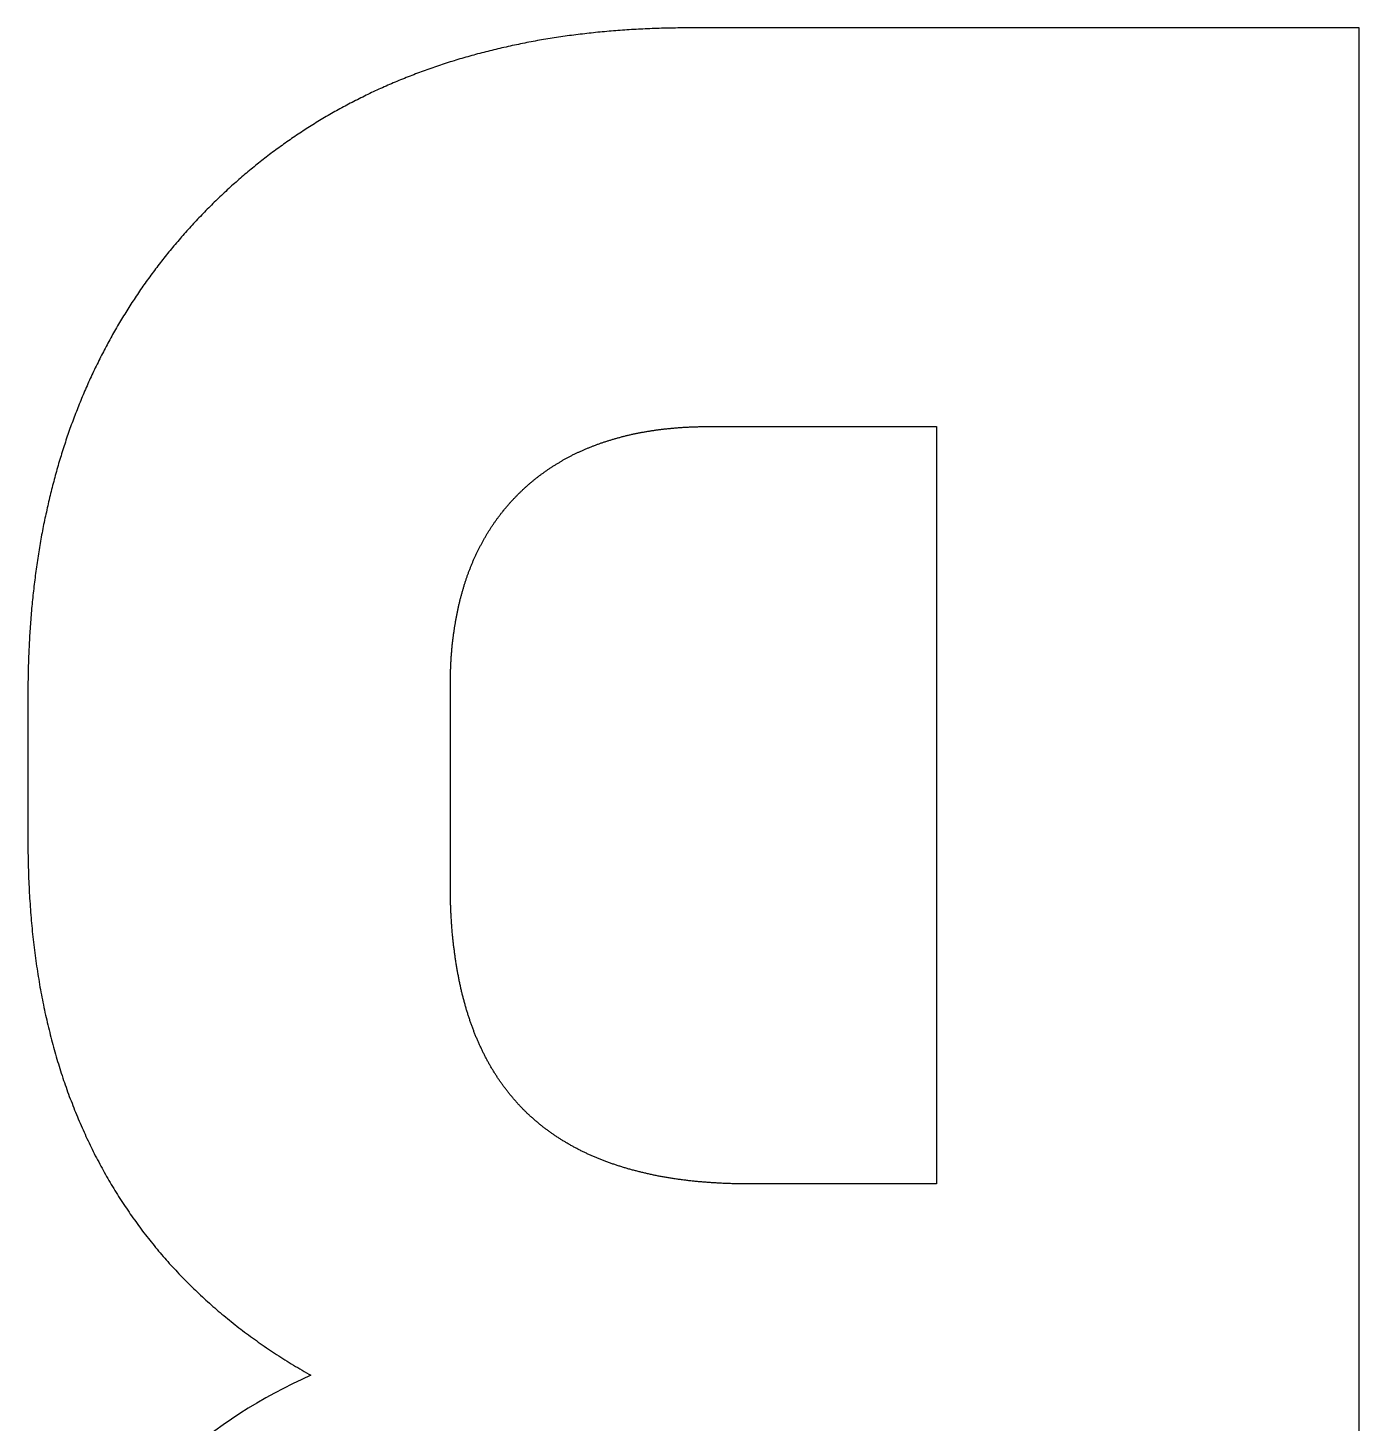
# Model space of a CAD drawing. Header units: millimetres. Extents: x -37 to 1379, y -2 to 984.
# Drawn here: x 207.77 to 219.7, y 429.94 to 442.44 of the extents above; entities that cross this region are included whole.
import ezdxf

# ---------------------------------------------------------------- set-up
doc = ezdxf.new("R2010")
doc.units = ezdxf.units.MM
doc.layers.get('0').update_dxf_attribs({"lineweight": 25, "true_color": 0xffffff})

msp = doc.modelspace()

# ---------------------------------------------------------------- linework, layer by layer
at = {"color": 5, "true_color": 0x0000ff, "flags": 128}
msp.add_lwpolyline([(219.703, 417.436), (219.703, 442.436), (213.703, 442.436), (213.682, 442.436), (213.661, 442.436), (213.64, 442.436), (213.619, 442.436), (213.598, 442.436), (213.577, 442.435), (213.556, 442.435), (213.535, 442.435), (213.514, 442.434), (213.493, 442.434), (213.472, 442.433), (213.451, 442.433), (213.431, 442.432), (213.41, 442.431), (213.389, 442.431), (213.368, 442.43), (213.348, 442.429), (213.327, 442.428), (213.307, 442.427), (213.286, 442.426), (213.266, 442.425), (213.245, 442.424), (213.225, 442.423), (213.204, 442.422), (213.184, 442.421), (213.163, 442.419), (213.143, 442.418), (213.123, 442.417), (213.103, 442.415), (213.082, 442.414), (213.062, 442.412), (213.042, 442.411), (213.022, 442.409), (213.002, 442.408), (212.982, 442.406), (212.962, 442.404), (212.942, 442.402), (212.922, 442.4), (212.902, 442.399), (212.882, 442.397), (212.862, 442.395), (212.843, 442.392), (212.823, 442.39), (212.803, 442.388), (212.783, 442.386), (212.764, 442.384), (212.744, 442.381), (212.724, 442.379), (212.705, 442.377), (212.685, 442.374), (212.666, 442.372), (212.646, 442.369), (212.627, 442.367), (212.608, 442.364), (212.588, 442.361), (212.569, 442.358), (212.55, 442.356), (212.53, 442.353), (212.511, 442.35), (212.492, 442.347), (212.473, 442.344), (212.454, 442.341), (212.434, 442.338), (212.415, 442.335), (212.396, 442.331), (212.377, 442.328), (212.358, 442.325), (212.34, 442.322), (212.321, 442.318), (212.302, 442.315), (212.283, 442.311), (212.264, 442.308), (212.245, 442.304), (212.227, 442.3), (212.208, 442.297), (212.189, 442.293), (212.171, 442.289), (212.152, 442.285), (212.134, 442.281), (212.115, 442.278), (212.097, 442.274), (212.078, 442.269), (212.06, 442.265), (212.041, 442.261), (212.023, 442.257), (212.005, 442.253), (211.986, 442.249), (211.968, 442.244), (211.95, 442.24), (211.932, 442.235), (211.914, 442.231), (211.895, 442.226), (211.877, 442.222), (211.859, 442.217), (211.841, 442.212), (211.823, 442.208), (211.805, 442.203), (211.787, 442.198), (211.77, 442.193), (211.752, 442.188), (211.734, 442.183), (211.716, 442.178), (211.698, 442.173), (211.681, 442.168), (211.663, 442.163), (211.645, 442.158), (211.628, 442.152), (211.61, 442.147), (211.593, 442.142), (211.575, 442.136), (211.558, 442.131), (211.54, 442.125), (211.523, 442.12), (211.506, 442.114), (211.488, 442.108), (211.471, 442.103), (211.454, 442.097), (211.436, 442.091), (211.419, 442.085), (211.402, 442.079), (211.385, 442.073), (211.368, 442.067), (211.351, 442.061), (211.334, 442.055), (211.317, 442.049), (211.3, 442.043), (211.283, 442.036), (211.266, 442.03), (211.249, 442.024), (211.232, 442.017), (211.215, 442.011), (211.199, 442.004), (211.182, 441.998), (211.165, 441.991), (211.149, 441.984), (211.132, 441.978), (211.115, 441.971), (211.099, 441.964), (211.082, 441.957), (211.066, 441.95), (211.049, 441.943), (211.033, 441.936), (211.016, 441.929), (211, 441.922), (210.984, 441.915), (210.968, 441.908), (210.951, 441.9), (210.935, 441.893), (210.919, 441.886), (210.903, 441.878), (210.887, 441.871), (210.87, 441.863), (210.854, 441.856), (210.838, 441.848), (210.822, 441.841), (210.806, 441.833), (210.791, 441.825), (210.775, 441.817), (210.759, 441.809), (210.743, 441.801), (210.727, 441.793), (210.711, 441.785), (210.696, 441.777), (210.68, 441.769), (210.664, 441.761), (210.649, 441.753), (210.633, 441.745), (210.618, 441.736), (210.602, 441.728), (210.587, 441.72), (210.571, 441.711), (210.556, 441.703), (210.54, 441.694), (210.525, 441.686), (210.51, 441.677), (210.495, 441.668), (210.479, 441.659), (210.464, 441.651), (210.449, 441.642), (210.434, 441.633), (210.419, 441.624), (210.404, 441.615), (210.389, 441.606), (210.374, 441.597), (210.359, 441.588), (210.344, 441.578), (210.329, 441.569), (210.314, 441.56), (210.299, 441.551), (210.284, 441.541), (210.269, 441.532), (210.255, 441.522), (210.24, 441.513), (210.225, 441.503), (210.211, 441.493), (210.196, 441.484), (210.182, 441.474), (210.167, 441.464), (210.153, 441.454), (210.138, 441.444), (210.124, 441.434), (210.109, 441.424), (210.095, 441.414), (210.081, 441.404), (210.066, 441.394), (210.052, 441.384), (210.038, 441.374), (210.024, 441.363), (210.009, 441.353), (209.995, 441.343), (209.981, 441.332), (209.967, 441.322), (209.953, 441.311), (209.939, 441.301), (209.925, 441.29), (209.911, 441.279), (209.897, 441.269), (209.883, 441.258), (209.87, 441.247), (209.856, 441.236), (209.842, 441.225), (209.828, 441.214), (209.815, 441.203), (209.801, 441.192), (209.787, 441.181), (209.774, 441.17), (209.76, 441.159), (209.747, 441.147), (209.733, 441.136), (209.72, 441.125), (209.706, 441.113), (209.693, 441.102), (209.68, 441.09), (209.666, 441.079), (209.653, 441.067), (209.64, 441.055), (209.627, 441.043), (209.613, 441.032), (209.6, 441.02), (209.587, 441.008), (209.574, 440.996), (209.561, 440.984), (209.548, 440.972), (209.535, 440.96), (209.522, 440.948), (209.509, 440.936), (209.496, 440.923), (209.483, 440.911), (209.471, 440.899), (209.458, 440.887), (209.445, 440.874), (209.432, 440.862), (209.42, 440.849), (209.407, 440.837), (209.395, 440.824), (209.382, 440.811), (209.369, 440.799), (209.357, 440.786), (209.345, 440.773), (209.332, 440.76), (209.32, 440.747), (209.307, 440.734), (209.295, 440.722), (209.283, 440.709), (209.271, 440.696), (209.259, 440.683), (209.247, 440.67), (209.235, 440.656), (209.223, 440.643), (209.211, 440.63), (209.199, 440.617), (209.187, 440.604), (209.176, 440.591), (209.164, 440.577), (209.152, 440.564), (209.141, 440.551), (209.129, 440.537), (209.118, 440.524), (209.106, 440.51), (209.095, 440.497), (209.083, 440.483), (209.072, 440.47), (209.061, 440.456), (209.05, 440.443), (209.038, 440.429), (209.027, 440.415), (209.016, 440.402), (209.005, 440.388), (208.994, 440.374), (208.983, 440.36), (208.973, 440.347), (208.962, 440.333), (208.951, 440.319), (208.94, 440.305), (208.93, 440.291), (208.919, 440.277), (208.908, 440.263), (208.898, 440.249), (208.887, 440.235), (208.877, 440.22), (208.867, 440.206), (208.856, 440.192), (208.846, 440.178), (208.836, 440.164), (208.826, 440.149), (208.815, 440.135), (208.805, 440.121), (208.795, 440.106), (208.785, 440.092), (208.775, 440.077), (208.766, 440.063), (208.756, 440.048), (208.746, 440.034), (208.736, 440.019), (208.727, 440.004), (208.717, 439.99), (208.707, 439.975), (208.698, 439.96), (208.688, 439.945), (208.679, 439.931), (208.669, 439.916), (208.66, 439.901), (208.651, 439.886), (208.642, 439.871), (208.632, 439.856), (208.623, 439.841), (208.614, 439.826), (208.605, 439.811), (208.596, 439.796), (208.587, 439.781), (208.578, 439.766), (208.569, 439.75), (208.561, 439.735), (208.552, 439.72), (208.543, 439.705), (208.534, 439.689), (208.526, 439.674), (208.517, 439.658), (208.509, 439.643), (208.5, 439.628), (208.492, 439.612), (208.484, 439.596), (208.475, 439.581), (208.467, 439.565), (208.459, 439.55), (208.451, 439.534), (208.442, 439.518), (208.434, 439.503), (208.426, 439.487), (208.418, 439.471), (208.41, 439.455), (208.403, 439.439), (208.395, 439.423), (208.387, 439.407), (208.379, 439.391), (208.372, 439.375), (208.364, 439.359), (208.356, 439.343), (208.349, 439.327), (208.341, 439.311), (208.334, 439.295), (208.327, 439.279), (208.319, 439.263), (208.312, 439.246), (208.305, 439.23), (208.298, 439.214), (208.29, 439.197), (208.283, 439.181), (208.276, 439.164), (208.269, 439.148), (208.262, 439.131), (208.255, 439.115), (208.249, 439.098), (208.242, 439.082), (208.235, 439.065), (208.228, 439.048), (208.222, 439.032), (208.215, 439.015), (208.209, 438.998), (208.202, 438.981), (208.196, 438.965), (208.189, 438.948), (208.183, 438.931), (208.177, 438.914), (208.17, 438.897), (208.164, 438.88), (208.158, 438.863), (208.152, 438.846), (208.146, 438.829), (208.14, 438.812), (208.134, 438.794), (208.128, 438.777), (208.122, 438.76), (208.116, 438.743), (208.111, 438.725), (208.105, 438.708), (208.099, 438.691), (208.094, 438.673), (208.088, 438.656), (208.082, 438.638), (208.077, 438.621), (208.072, 438.603), (208.066, 438.586), (208.061, 438.568), (208.056, 438.551), (208.05, 438.533), (208.045, 438.515), (208.04, 438.498), (208.035, 438.48), (208.03, 438.462), (208.025, 438.444), (208.02, 438.426), (208.015, 438.408), (208.01, 438.39), (208.006, 438.372), (208.001, 438.354), (207.996, 438.336), (207.991, 438.318), (207.987, 438.3), (207.982, 438.282), (207.978, 438.264), (207.973, 438.246), (207.969, 438.228), (207.965, 438.209), (207.96, 438.191), (207.956, 438.173), (207.952, 438.154), (207.948, 438.136), (207.944, 438.117), (207.94, 438.099), (207.936, 438.081), (207.932, 438.062), (207.928, 438.043), (207.924, 438.025), (207.92, 438.006), (207.916, 437.988), (207.913, 437.969), (207.909, 437.95), (207.905, 437.931), (207.902, 437.913), (207.898, 437.894), (207.895, 437.875), (207.892, 437.856), (207.888, 437.837), (207.885, 437.818), (207.882, 437.799), (207.878, 437.78), (207.875, 437.761), (207.872, 437.742), (207.869, 437.723), (207.866, 437.704), (207.863, 437.684), (207.86, 437.665), (207.857, 437.646), (207.854, 437.627), (207.852, 437.607), (207.849, 437.588), (207.846, 437.569), (207.844, 437.549), (207.841, 437.53), (207.839, 437.51), (207.836, 437.491), (207.834, 437.471), (207.831, 437.452), (207.829, 437.432), (207.827, 437.412), (207.824, 437.393), (207.822, 437.373), (207.82, 437.353), (207.818, 437.333), (207.816, 437.313), (207.814, 437.294), (207.812, 437.274), (207.81, 437.254), (207.808, 437.234), (207.807, 437.214), (207.805, 437.194), (207.803, 437.174), (207.802, 437.154), (207.8, 437.133), (207.798, 437.113), (207.797, 437.093), (207.795, 437.073), (207.794, 437.053), (207.793, 437.032), (207.791, 437.012), (207.79, 436.992), (207.789, 436.971), (207.788, 436.951), (207.787, 436.93), (207.786, 436.91), (207.785, 436.889), (207.784, 436.869), (207.783, 436.848), (207.782, 436.828), (207.781, 436.807), (207.78, 436.786), (207.78, 436.766), (207.779, 436.745), (207.778, 436.724), (207.778, 436.703), (207.777, 436.682), (207.777, 436.661), (207.776, 436.641), (207.776, 436.62), (207.776, 436.599), (207.775, 436.578), (207.775, 436.556), (207.775, 436.535), (207.775, 436.514), (207.775, 436.493), (207.775, 436.472), (207.775, 435.151), (207.775, 435.124), (207.775, 435.098), (207.775, 435.072), (207.775, 435.046), (207.776, 435.02), (207.776, 434.994), (207.777, 434.968), (207.777, 434.943), (207.778, 434.917), (207.779, 434.891), (207.779, 434.866), (207.78, 434.84), (207.781, 434.815), (207.782, 434.789), (207.784, 434.764), (207.785, 434.738), (207.786, 434.713), (207.787, 434.688), (207.789, 434.663), (207.79, 434.638), (207.792, 434.613), (207.794, 434.588), (207.795, 434.563), (207.797, 434.538), (207.799, 434.513), (207.801, 434.488), (207.803, 434.464), (207.805, 434.439), (207.807, 434.415), (207.81, 434.39), (207.812, 434.366), (207.814, 434.341), (207.817, 434.317), (207.82, 434.293), (207.822, 434.269), (207.825, 434.244), (207.828, 434.22), (207.831, 434.196), (207.834, 434.172), (207.837, 434.148), (207.84, 434.125), (207.843, 434.101), (207.846, 434.077), (207.85, 434.053), (207.853, 434.03), (207.857, 434.006), (207.86, 433.983), (207.864, 433.959), (207.868, 433.936), (207.872, 433.913), (207.875, 433.889), (207.879, 433.866), (207.883, 433.843), (207.888, 433.82), (207.892, 433.797), (207.896, 433.774), (207.901, 433.751), (207.905, 433.728), (207.909, 433.706), (207.914, 433.683), (207.919, 433.66), (207.924, 433.638), (207.928, 433.615), (207.933, 433.592), (207.938, 433.57), (207.943, 433.548), (207.948, 433.525), (207.954, 433.503), (207.959, 433.481), (207.964, 433.459), (207.97, 433.437), (207.975, 433.415), (207.981, 433.393), (207.987, 433.371), (207.992, 433.349), (207.998, 433.327), (208.004, 433.305), (208.01, 433.284), (208.016, 433.262), (208.022, 433.241), (208.029, 433.219), (208.035, 433.198), (208.041, 433.176), (208.048, 433.155), (208.054, 433.134), (208.061, 433.113), (208.068, 433.091), (208.074, 433.07), (208.081, 433.049), (208.088, 433.028), (208.095, 433.007), (208.102, 432.987), (208.109, 432.966), (208.117, 432.945), (208.124, 432.924), (208.131, 432.904), (208.139, 432.883), (208.146, 432.863), (208.154, 432.842), (208.162, 432.822), (208.17, 432.802), (208.177, 432.781), (208.185, 432.761), (208.193, 432.741), (208.201, 432.721), (208.21, 432.701), (208.218, 432.681), (208.226, 432.661), (208.235, 432.641), (208.243, 432.622), (208.252, 432.602), (208.26, 432.582), (208.269, 432.563), (208.278, 432.543), (208.287, 432.524), (208.295, 432.504), (208.304, 432.485), (208.314, 432.465), (208.323, 432.446), (208.332, 432.427), (208.341, 432.408), (208.351, 432.389), (208.36, 432.37), (208.37, 432.351), (208.379, 432.332), (208.389, 432.313), (208.399, 432.294), (208.409, 432.276), (208.419, 432.257), (208.429, 432.238), (208.439, 432.22), (208.449, 432.201), (208.459, 432.183), (208.47, 432.164), (208.48, 432.146), (208.49, 432.128), (208.501, 432.11), (208.512, 432.092), (208.522, 432.073), (208.533, 432.055), (208.544, 432.037), (208.555, 432.02), (208.566, 432.002), (208.577, 431.984), (208.588, 431.966), (208.6, 431.949), (208.611, 431.931), (208.622, 431.913), (208.634, 431.896), (208.645, 431.878), (208.657, 431.861), (208.669, 431.844), (208.681, 431.827), (208.692, 431.809), (208.704, 431.792), (208.716, 431.775), (208.729, 431.758), (208.741, 431.741), (208.753, 431.724), (208.765, 431.707), (208.778, 431.691), (208.79, 431.674), (208.803, 431.657), (208.815, 431.641), (208.828, 431.624), (208.841, 431.608), (208.854, 431.591), (208.867, 431.575), (208.88, 431.559), (208.893, 431.542), (208.906, 431.526), (208.919, 431.51), (208.933, 431.494), (208.946, 431.478), (208.96, 431.462), (208.973, 431.446), (208.987, 431.43), (209.001, 431.414), (209.015, 431.399), (209.028, 431.383), (209.042, 431.367), (209.056, 431.352), (209.071, 431.336), (209.085, 431.321), (209.099, 431.306), (209.113, 431.29), (209.128, 431.275), (209.142, 431.26), (209.157, 431.245), (209.172, 431.23), (209.186, 431.215), (209.201, 431.2), (209.216, 431.185), (209.231, 431.17), (209.246, 431.155), (209.261, 431.14), (209.276, 431.126), (209.292, 431.111), (209.307, 431.097), (209.322, 431.082), (209.338, 431.068), (209.354, 431.053), (209.369, 431.039), (209.385, 431.025), (209.401, 431.011), (209.417, 430.996), (209.433, 430.982), (209.449, 430.968), (209.465, 430.954), (209.481, 430.94), (209.497, 430.927), (209.514, 430.913), (209.53, 430.899), (209.547, 430.885), (209.563, 430.872), (209.58, 430.858), (209.597, 430.845), (209.614, 430.831), (209.631, 430.818), (209.647, 430.805), (209.665, 430.791), (209.682, 430.778), (209.699, 430.765), (209.716, 430.752), (209.734, 430.739), (209.751, 430.726), (209.769, 430.713), (209.786, 430.7), (209.804, 430.688), (209.822, 430.675), (209.839, 430.662), (209.857, 430.65), (209.875, 430.637), (209.893, 430.625), (209.912, 430.612), (209.93, 430.6), (209.948, 430.587), (209.966, 430.575), (209.985, 430.563), (210.003, 430.551), (210.022, 430.539), (210.041, 430.527), (210.06, 430.515), (210.078, 430.503), (210.097, 430.491), (210.116, 430.479), (210.135, 430.468), (210.155, 430.456), (210.174, 430.444), (210.193, 430.433), (210.212, 430.421), (210.232, 430.41), (210.251, 430.399), (210.271, 430.387), (210.291, 430.376), (210.311, 430.365, 0.156907), (208.186, 428.472, 0.134483)], format="xyb", dxfattribs=at)
msp.add_lwpolyline([(215.918, 438.865), (215.918, 432.079), (214.239, 432.079), (214.229, 432.079), (214.218, 432.079), (214.207, 432.079), (214.197, 432.079), (214.186, 432.079), (214.176, 432.079), (214.165, 432.08), (214.155, 432.08), (214.145, 432.08), (214.134, 432.08), (214.124, 432.08), (214.113, 432.081), (214.103, 432.081), (214.093, 432.081), (214.082, 432.081), (214.072, 432.082), (214.062, 432.082), (214.052, 432.082), (214.041, 432.083), (214.031, 432.083), (214.021, 432.084), (214.011, 432.084), (214.001, 432.084), (213.991, 432.085), (213.981, 432.085), (213.971, 432.086), (213.961, 432.086), (213.951, 432.087), (213.941, 432.088), (213.931, 432.088), (213.921, 432.089), (213.911, 432.089), (213.901, 432.09), (213.891, 432.091), (213.881, 432.091), (213.871, 432.092), (213.861, 432.093), (213.852, 432.094), (213.842, 432.094), (213.832, 432.095), (213.822, 432.096), (213.813, 432.097), (213.803, 432.098), (213.793, 432.099), (213.783, 432.099), (213.774, 432.1), (213.764, 432.101), (213.755, 432.102), (213.745, 432.103), (213.736, 432.104), (213.726, 432.105), (213.716, 432.106), (213.707, 432.107), (213.698, 432.108), (213.688, 432.11), (213.679, 432.111), (213.669, 432.112), (213.66, 432.113), (213.651, 432.114), (213.641, 432.115), (213.632, 432.117), (213.623, 432.118), (213.613, 432.119), (213.604, 432.12), (213.595, 432.122), (213.586, 432.123), (213.576, 432.124), (213.567, 432.126), (213.558, 432.127), (213.549, 432.128), (213.54, 432.13), (213.531, 432.131), (213.522, 432.133), (213.513, 432.134), (213.504, 432.136), (213.495, 432.137), (213.486, 432.139), (213.477, 432.14), (213.468, 432.142), (213.459, 432.144), (213.45, 432.145), (213.441, 432.147), (213.432, 432.149), (213.423, 432.15), (213.415, 432.152), (213.406, 432.154), (213.397, 432.155), (213.388, 432.157), (213.38, 432.159), (213.371, 432.161), (213.362, 432.163), (213.354, 432.164), (213.345, 432.166), (213.336, 432.168), (213.328, 432.17), (213.319, 432.172), (213.311, 432.174), (213.302, 432.176), (213.294, 432.178), (213.285, 432.18), (213.277, 432.182), (213.268, 432.184), (213.26, 432.186), (213.251, 432.188), (213.243, 432.19), (213.235, 432.192), (213.226, 432.195), (213.218, 432.197), (213.21, 432.199), (213.201, 432.201), (213.193, 432.203), (213.185, 432.206), (213.177, 432.208), (213.168, 432.21), (213.16, 432.212), (213.152, 432.215), (213.144, 432.217), (213.136, 432.219), (213.128, 432.222), (213.12, 432.224), (213.112, 432.227), (213.104, 432.229), (213.096, 432.232), (213.088, 432.234), (213.08, 432.237), (213.072, 432.239), (213.064, 432.242), (213.056, 432.244), (213.048, 432.247), (213.04, 432.249), (213.033, 432.252), (213.025, 432.255), (213.017, 432.257), (213.009, 432.26), (213.001, 432.263), (212.994, 432.266), (212.986, 432.268), (212.978, 432.271), (212.971, 432.274), (212.963, 432.277), (212.955, 432.28), (212.948, 432.282), (212.94, 432.285), (212.933, 432.288), (212.925, 432.291), (212.918, 432.294), (212.91, 432.297), (212.903, 432.3), (212.895, 432.303), (212.888, 432.306), (212.88, 432.309), (212.873, 432.312), (212.866, 432.315), (212.858, 432.318), (212.851, 432.321), (212.844, 432.324), (212.836, 432.328), (212.829, 432.331), (212.822, 432.334), (212.815, 432.337), (212.808, 432.34), (212.8, 432.344), (212.793, 432.347), (212.786, 432.35), (212.779, 432.354), (212.772, 432.357), (212.765, 432.36), (212.758, 432.364), (212.751, 432.367), (212.744, 432.37), (212.737, 432.374), (212.73, 432.377), (212.723, 432.381), (212.716, 432.384), (212.709, 432.388), (212.702, 432.391), (212.695, 432.395), (212.689, 432.399), (212.682, 432.402), (212.675, 432.406), (212.668, 432.409), (212.661, 432.413), (212.655, 432.417), (212.648, 432.42), (212.641, 432.424), (212.635, 432.428), (212.628, 432.432), (212.621, 432.435), (212.615, 432.439), (212.608, 432.443), (212.602, 432.447), (212.595, 432.451), (212.589, 432.455), (212.582, 432.459), (212.576, 432.462), (212.569, 432.466), (212.563, 432.47), (212.556, 432.474), (212.55, 432.478), (212.544, 432.482), (212.537, 432.486), (212.531, 432.49), (212.525, 432.495), (212.518, 432.499), (212.512, 432.503), (212.506, 432.507), (212.5, 432.511), (212.493, 432.515), (212.487, 432.519), (212.481, 432.524), (212.475, 432.528), (212.469, 432.532), (212.463, 432.536), (212.457, 432.541), (212.451, 432.545), (212.445, 432.549), (212.439, 432.554), (212.433, 432.558), (212.427, 432.563), (212.421, 432.567), (212.415, 432.571), (212.409, 432.576), (212.403, 432.58), (212.397, 432.585), (212.391, 432.589), (212.386, 432.594), (212.38, 432.599), (212.374, 432.603), (212.368, 432.608), (212.363, 432.612), (212.357, 432.617), (212.351, 432.622), (212.346, 432.626), (212.34, 432.631), (212.334, 432.636), (212.329, 432.641), (212.323, 432.645), (212.318, 432.65), (212.312, 432.655), (212.307, 432.66), (212.301, 432.665), (212.296, 432.67), (212.29, 432.674), (212.285, 432.679), (212.279, 432.684), (212.274, 432.689), (212.269, 432.694), (212.263, 432.699), (212.258, 432.704), (212.253, 432.709), (212.247, 432.714), (212.242, 432.719), (212.237, 432.724), (212.232, 432.73), (212.226, 432.735), (212.221, 432.74), (212.216, 432.745), (212.211, 432.75), (212.206, 432.755), (212.201, 432.761), (212.196, 432.766), (212.191, 432.771), (212.186, 432.776), (212.181, 432.782), (212.176, 432.787), (212.171, 432.792), (212.166, 432.798), (212.161, 432.803), (212.156, 432.809), (212.151, 432.814), (212.146, 432.82), (212.141, 432.825), (212.136, 432.831), (212.132, 432.836), (212.127, 432.842), (212.122, 432.847), (212.117, 432.853), (212.113, 432.858), (212.108, 432.864), (212.103, 432.87), (212.098, 432.875), (212.094, 432.881), (212.089, 432.887), (212.085, 432.893), (212.08, 432.898), (212.075, 432.904), (212.071, 432.91), (212.066, 432.916), (212.062, 432.922), (212.057, 432.928), (212.053, 432.933), (212.048, 432.939), (212.044, 432.945), (212.04, 432.951), (212.035, 432.957), (212.031, 432.963), (212.027, 432.969), (212.022, 432.975), (212.018, 432.981), (212.014, 432.987), (212.009, 432.994), (212.005, 433), (212.001, 433.006), (211.997, 433.012), (211.993, 433.018), (211.988, 433.024), (211.984, 433.031), (211.98, 433.037), (211.976, 433.043), (211.972, 433.05), (211.968, 433.056), (211.964, 433.062), (211.96, 433.069), (211.956, 433.075), (211.952, 433.081), (211.948, 433.088), (211.944, 433.094), (211.94, 433.101), (211.936, 433.107), (211.932, 433.114), (211.928, 433.12), (211.924, 433.127), (211.921, 433.133), (211.917, 433.14), (211.913, 433.147), (211.909, 433.153), (211.906, 433.16), (211.902, 433.167), (211.898, 433.173), (211.894, 433.18), (211.891, 433.187), (211.887, 433.193), (211.884, 433.2), (211.88, 433.207), (211.876, 433.214), (211.873, 433.221), (211.869, 433.228), (211.866, 433.235), (211.862, 433.241), (211.859, 433.248), (211.855, 433.255), (211.852, 433.262), (211.848, 433.269), (211.845, 433.276), (211.842, 433.283), (211.838, 433.29), (211.835, 433.298), (211.832, 433.305), (211.828, 433.312), (211.825, 433.319), (211.822, 433.326), (211.819, 433.333), (211.815, 433.34), (211.812, 433.348), (211.809, 433.355), (211.806, 433.362), (211.803, 433.37), (211.8, 433.377), (211.797, 433.384), (211.793, 433.392), (211.79, 433.399), (211.787, 433.406), (211.784, 433.414), (211.781, 433.421), (211.778, 433.429), (211.775, 433.436), (211.772, 433.444), (211.77, 433.451), (211.767, 433.459), (211.764, 433.466), (211.761, 433.474), (211.758, 433.482), (211.755, 433.489), (211.753, 433.497), (211.75, 433.505), (211.747, 433.512), (211.744, 433.52), (211.742, 433.528), (211.739, 433.535), (211.736, 433.543), (211.734, 433.551), (211.731, 433.559), (211.728, 433.567), (211.726, 433.575), (211.723, 433.583), (211.721, 433.59), (211.718, 433.598), (211.716, 433.606), (211.713, 433.614), (211.711, 433.622), (211.708, 433.63), (211.706, 433.638), (211.703, 433.646), (211.701, 433.655), (211.699, 433.663), (211.696, 433.671), (211.694, 433.679), (211.692, 433.687), (211.689, 433.695), (211.687, 433.703), (211.685, 433.712), (211.683, 433.72), (211.68, 433.728), (211.678, 433.737), (211.676, 433.745), (211.674, 433.753), (211.672, 433.762), (211.67, 433.77), (211.667, 433.778), (211.665, 433.787), (211.663, 433.795), (211.661, 433.804), (211.659, 433.812), (211.657, 433.821), (211.655, 433.829), (211.653, 433.838), (211.652, 433.846), (211.65, 433.855), (211.648, 433.864), (211.646, 433.872), (211.644, 433.881), (211.642, 433.889), (211.64, 433.898), (211.639, 433.907), (211.637, 433.916), (211.635, 433.924), (211.633, 433.933), (211.632, 433.942), (211.63, 433.951), (211.628, 433.96), (211.627, 433.969), (211.625, 433.977), (211.623, 433.986), (211.622, 433.995), (211.62, 434.004), (211.619, 434.013), (211.617, 434.022), (211.616, 434.031), (211.614, 434.04), (211.613, 434.049), (211.611, 434.058), (211.61, 434.068), (211.609, 434.077), (211.607, 434.086), (211.606, 434.095), (211.604, 434.104), (211.603, 434.113), (211.602, 434.123), (211.601, 434.132), (211.599, 434.141), (211.598, 434.15), (211.597, 434.16), (211.596, 434.169), (211.594, 434.178), (211.593, 434.188), (211.592, 434.197), (211.591, 434.207), (211.59, 434.216), (211.589, 434.226), (211.588, 434.235), (211.587, 434.245), (211.586, 434.254), (211.585, 434.264), (211.584, 434.273), (211.583, 434.283), (211.582, 434.292), (211.581, 434.302), (211.58, 434.312), (211.579, 434.321), (211.578, 434.331), (211.577, 434.341), (211.577, 434.351), (211.576, 434.36), (211.575, 434.37), (211.574, 434.38), (211.574, 434.39), (211.573, 434.4), (211.572, 434.409), (211.571, 434.419), (211.571, 434.429), (211.57, 434.439), (211.57, 434.449), (211.569, 434.459), (211.568, 434.469), (211.568, 434.479), (211.567, 434.489), (211.567, 434.499), (211.566, 434.509), (211.566, 434.519), (211.565, 434.53), (211.565, 434.54), (211.565, 434.55), (211.564, 434.56), (211.564, 434.57), (211.563, 434.58), (211.563, 434.591), (211.563, 434.601), (211.562, 434.611), (211.562, 434.622), (211.562, 434.632), (211.562, 434.642), (211.562, 434.653), (211.561, 434.663), (211.561, 434.674), (211.561, 434.684), (211.561, 434.694), (211.561, 434.705), (211.561, 434.715), (211.561, 434.726), (211.561, 434.736), (211.561, 434.747), (211.561, 434.758), (211.561, 436.543), (211.561, 436.552), (211.561, 436.561), (211.561, 436.569), (211.561, 436.578), (211.561, 436.586), (211.561, 436.595), (211.561, 436.604), (211.561, 436.612), (211.561, 436.621), (211.561, 436.629), (211.562, 436.638), (211.562, 436.646), (211.562, 436.655), (211.562, 436.663), (211.563, 436.671), (211.563, 436.68), (211.563, 436.688), (211.564, 436.697), (211.564, 436.705), (211.564, 436.713), (211.565, 436.722), (211.565, 436.73), (211.565, 436.738), (211.566, 436.747), (211.566, 436.755), (211.567, 436.763), (211.567, 436.771), (211.568, 436.78), (211.568, 436.788), (211.569, 436.796), (211.569, 436.804), (211.57, 436.812), (211.571, 436.82), (211.571, 436.829), (211.572, 436.837), (211.573, 436.845), (211.573, 436.853), (211.574, 436.861), (211.575, 436.869), (211.575, 436.877), (211.576, 436.885), (211.577, 436.893), (211.578, 436.901), (211.578, 436.909), (211.579, 436.917), (211.58, 436.925), (211.581, 436.933), (211.582, 436.941), (211.583, 436.949), (211.584, 436.957), (211.585, 436.965), (211.586, 436.973), (211.587, 436.98), (211.588, 436.988), (211.589, 436.996), (211.59, 437.004), (211.591, 437.012), (211.592, 437.019), (211.593, 437.027), (211.594, 437.035), (211.595, 437.043), (211.596, 437.05), (211.597, 437.058), (211.598, 437.066), (211.6, 437.073), (211.601, 437.081), (211.602, 437.089), (211.603, 437.096), (211.605, 437.104), (211.606, 437.111), (211.607, 437.119), (211.609, 437.127), (211.61, 437.134), (211.611, 437.142), (211.613, 437.149), (211.614, 437.157), (211.615, 437.164), (211.617, 437.172), (211.618, 437.179), (211.62, 437.187), (211.621, 437.194), (211.623, 437.201), (211.624, 437.209), (211.626, 437.216), (211.627, 437.223), (211.629, 437.231), (211.631, 437.238), (211.632, 437.245), (211.634, 437.253), (211.636, 437.26), (211.637, 437.267), (211.639, 437.275), (211.641, 437.282), (211.642, 437.289), (211.644, 437.296), (211.646, 437.303), (211.648, 437.311), (211.649, 437.318), (211.651, 437.325), (211.653, 437.332), (211.655, 437.339), (211.657, 437.346), (211.659, 437.353), (211.661, 437.36), (211.663, 437.367), (211.665, 437.374), (211.667, 437.382), (211.669, 437.389), (211.671, 437.396), (211.673, 437.403), (211.675, 437.409), (211.677, 437.416), (211.679, 437.423), (211.681, 437.43), (211.683, 437.437), (211.685, 437.444), (211.687, 437.451), (211.69, 437.458), (211.692, 437.465), (211.694, 437.471), (211.696, 437.478), (211.698, 437.485), (211.701, 437.492), (211.703, 437.499), (211.705, 437.505), (211.708, 437.512), (211.71, 437.519), (211.712, 437.526), (211.715, 437.532), (211.717, 437.539), (211.72, 437.546), (211.722, 437.552), (211.724, 437.559), (211.727, 437.565), (211.729, 437.572), (211.732, 437.579), (211.734, 437.585), (211.737, 437.592), (211.74, 437.598), (211.742, 437.605), (211.745, 437.611), (211.747, 437.618), (211.75, 437.624), (211.753, 437.631), (211.755, 437.637), (211.758, 437.644), (211.761, 437.65), (211.763, 437.656), (211.766, 437.663), (211.769, 437.669), (211.772, 437.675), (211.775, 437.682), (211.777, 437.688), (211.78, 437.694), (211.783, 437.701), (211.786, 437.707), (211.789, 437.713), (211.792, 437.72), (211.795, 437.726), (211.798, 437.732), (211.801, 437.738), (211.804, 437.744), (211.807, 437.751), (211.81, 437.757), (211.813, 437.763), (211.816, 437.769), (211.819, 437.775), (211.822, 437.781), (211.825, 437.787), (211.828, 437.793), (211.831, 437.799), (211.835, 437.805), (211.838, 437.811), (211.841, 437.817), (211.844, 437.823), (211.847, 437.829), (211.851, 437.835), (211.854, 437.841), (211.857, 437.847), (211.861, 437.853), (211.864, 437.859), (211.867, 437.865), (211.871, 437.871), (211.874, 437.877), (211.878, 437.882), (211.881, 437.888), (211.884, 437.894), (211.888, 437.9), (211.891, 437.906), (211.895, 437.911), (211.898, 437.917), (211.902, 437.923), (211.906, 437.929), (211.909, 437.934), (211.913, 437.94), (211.916, 437.946), (211.92, 437.951), (211.924, 437.957), (211.927, 437.962), (211.931, 437.968), (211.935, 437.974), (211.939, 437.979), (211.942, 437.985), (211.946, 437.99), (211.95, 437.996), (211.954, 438.001), (211.957, 438.007), (211.961, 438.012), (211.965, 438.018), (211.969, 438.023), (211.973, 438.029), (211.977, 438.034), (211.981, 438.04), (211.985, 438.045), (211.989, 438.05), (211.993, 438.056), (211.997, 438.061), (212.001, 438.066), (212.005, 438.072), (212.009, 438.077), (212.013, 438.082), (212.017, 438.088), (212.021, 438.093), (212.025, 438.098), (212.03, 438.103), (212.034, 438.108), (212.038, 438.114), (212.042, 438.119), (212.046, 438.124), (212.051, 438.129), (212.055, 438.134), (212.059, 438.139), (212.063, 438.145), (212.068, 438.15), (212.072, 438.155), (212.077, 438.16), (212.081, 438.165), (212.085, 438.17), (212.09, 438.175), (212.094, 438.18), (212.099, 438.185), (212.103, 438.19), (212.108, 438.195), (212.112, 438.2), (212.117, 438.205), (212.121, 438.209), (212.126, 438.214), (212.13, 438.219), (212.135, 438.224), (212.14, 438.229), (212.144, 438.234), (212.149, 438.239), (212.154, 438.243), (212.158, 438.248), (212.163, 438.253), (212.168, 438.258), (212.172, 438.262), (212.177, 438.267), (212.182, 438.272), (212.187, 438.276), (212.192, 438.281), (212.196, 438.286), (212.201, 438.29), (212.206, 438.295), (212.211, 438.3), (212.216, 438.304), (212.221, 438.309), (212.226, 438.313), (212.231, 438.318), (212.236, 438.322), (212.241, 438.327), (212.246, 438.331), (212.251, 438.336), (212.256, 438.34), (212.261, 438.344), (212.266, 438.349), (212.271, 438.353), (212.276, 438.358), (212.281, 438.362), (212.286, 438.366), (212.291, 438.37), (212.296, 438.375), (212.301, 438.379), (212.306, 438.383), (212.312, 438.387), (212.317, 438.392), (212.322, 438.396), (212.327, 438.4), (212.333, 438.404), (212.338, 438.408), (212.343, 438.412), (212.348, 438.416), (212.354, 438.42), (212.359, 438.425), (212.364, 438.429), (212.37, 438.433), (212.375, 438.437), (212.38, 438.441), (212.386, 438.444), (212.391, 438.448), (212.397, 438.452), (212.402, 438.456), (212.407, 438.46), (212.413, 438.464), (212.418, 438.468), (212.424, 438.472), (212.429, 438.475), (212.435, 438.479), (212.44, 438.483), (212.446, 438.487), (212.452, 438.491), (212.457, 438.494), (212.463, 438.498), (212.468, 438.502), (212.474, 438.505), (212.48, 438.509), (212.485, 438.513), (212.491, 438.516), (212.497, 438.52), (212.502, 438.523), (212.508, 438.527), (212.514, 438.53), (212.52, 438.534), (212.525, 438.537), (212.531, 438.541), (212.537, 438.544), (212.543, 438.548), (212.549, 438.551), (212.555, 438.555), (212.56, 438.558), (212.566, 438.561), (212.572, 438.565), (212.578, 438.568), (212.584, 438.571), (212.59, 438.575), (212.596, 438.578), (212.602, 438.581), (212.608, 438.584), (212.614, 438.588), (212.62, 438.591), (212.626, 438.594), (212.632, 438.597), (212.638, 438.6), (212.644, 438.603), (212.65, 438.606), (212.656, 438.61), (212.662, 438.613), (212.669, 438.616), (212.675, 438.619), (212.681, 438.622), (212.687, 438.625), (212.693, 438.628), (212.7, 438.631), (212.706, 438.634), (212.712, 438.636), (212.718, 438.639), (212.725, 438.642), (212.731, 438.645), (212.737, 438.648), (212.743, 438.651), (212.75, 438.654), (212.756, 438.656), (212.763, 438.659), (212.769, 438.662), (212.775, 438.665), (212.782, 438.667), (212.788, 438.67), (212.795, 438.673), (212.801, 438.675), (212.808, 438.678), (212.814, 438.681), (212.821, 438.683), (212.827, 438.686), (212.834, 438.688), (212.84, 438.691), (212.847, 438.693), (212.853, 438.696), (212.86, 438.698), (212.867, 438.701), (212.873, 438.703), (212.88, 438.706), (212.886, 438.708), (212.893, 438.711), (212.9, 438.713), (212.907, 438.715), (212.913, 438.718), (212.92, 438.72), (212.927, 438.722), (212.933, 438.725), (212.94, 438.727), (212.947, 438.729), (212.954, 438.731), (212.961, 438.734), (212.968, 438.736), (212.974, 438.738), (212.981, 438.74), (212.988, 438.742), (212.995, 438.744), (213.002, 438.747), (213.009, 438.749), (213.016, 438.751), (213.023, 438.753), (213.03, 438.755), (213.037, 438.757), (213.044, 438.759), (213.051, 438.761), (213.058, 438.763), (213.065, 438.765), (213.072, 438.767), (213.079, 438.768), (213.086, 438.77), (213.093, 438.772), (213.1, 438.774), (213.108, 438.776), (213.115, 438.778), (213.122, 438.779), (213.129, 438.781), (213.136, 438.783), (213.144, 438.785), (213.151, 438.786), (213.158, 438.788), (213.165, 438.79), (213.173, 438.791), (213.18, 438.793), (213.187, 438.795), (213.195, 438.796), (213.202, 438.798), (213.209, 438.799), (213.217, 438.801), (213.224, 438.803), (213.231, 438.804), (213.239, 438.806), (213.246, 438.807), (213.254, 438.808), (213.261, 438.81), (213.269, 438.811), (213.276, 438.813), (213.284, 438.814), (213.291, 438.815), (213.299, 438.817), (213.306, 438.818), (213.314, 438.819), (213.321, 438.821), (213.329, 438.822), (213.337, 438.823), (213.344, 438.824), (213.352, 438.826), (213.36, 438.827), (213.367, 438.828), (213.375, 438.829), (213.383, 438.83), (213.39, 438.831), (213.398, 438.833), (213.406, 438.834), (213.414, 438.835), (213.422, 438.836), (213.429, 438.837), (213.437, 438.838), (213.445, 438.839), (213.453, 438.84), (213.461, 438.841), (213.469, 438.842), (213.476, 438.843), (213.484, 438.843), (213.492, 438.844), (213.5, 438.845), (213.508, 438.846), (213.516, 438.847), (213.524, 438.848), (213.532, 438.848), (213.54, 438.849), (213.548, 438.85), (213.556, 438.851), (213.564, 438.851), (213.572, 438.852), (213.58, 438.853), (213.589, 438.853), (213.597, 438.854), (213.605, 438.855), (213.613, 438.855), (213.621, 438.856), (213.629, 438.856), (213.638, 438.857), (213.646, 438.858), (213.654, 438.858), (213.662, 438.859), (213.67, 438.859), (213.679, 438.859), (213.687, 438.86), (213.695, 438.86), (213.704, 438.861), (213.712, 438.861), (213.72, 438.861), (213.729, 438.862), (213.737, 438.862), (213.746, 438.862), (213.754, 438.863), (213.762, 438.863), (213.771, 438.863), (213.779, 438.863), (213.788, 438.864), (213.796, 438.864), (213.805, 438.864), (213.813, 438.864), (213.822, 438.864), (213.83, 438.864), (213.839, 438.865), (213.847, 438.865), (213.856, 438.865), (213.865, 438.865), (213.873, 438.865), (213.882, 438.865)], close=True, dxfattribs=at)

doc.saveas('drawing.dxf')
